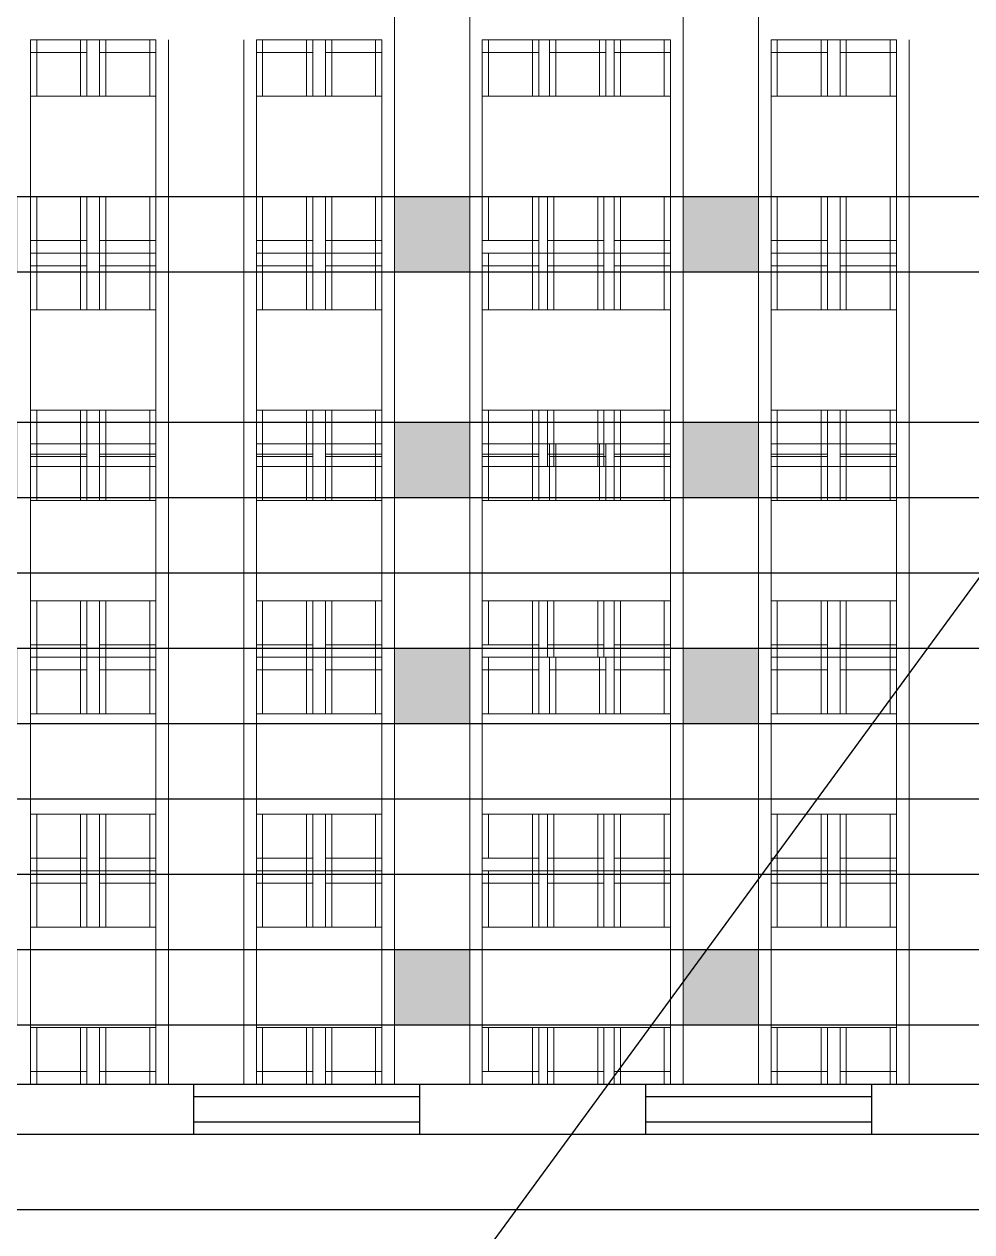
# Model space of a CAD drawing. Header units: inches. Extents: x 101 to 668, y -217 to 99.
# Drawn here: x 386.34 to 393.89, y -39.64 to -30.02 of the extents above; entities that cross this region are included whole.
import ezdxf

# ---------------------------------------------------------------- set-up
doc = ezdxf.new("R2010")
doc.units = ezdxf.units.IN
doc.header["$MEASUREMENT"] = 0
doc.layers.add('FUR', color=1, linetype='Continuous', lineweight=15)

msp = doc.modelspace()

# ---------------------------------------------------------------- hatches: boundary and pattern name
h = msp.add_hatch(color=256)
h.paths.add_polyline_path([(386.29012, -33.79264), (386.29012, -33.19264), (385.69012, -33.19264), (385.69012, -33.79264)])
h.paths.add_polyline_path([(385.69012, -35.59264), (386.29012, -35.59264), (386.29012, -34.99264), (385.69012, -34.99264)])
h.paths.add_polyline_path([(385.69012, -31.39264), (385.69012, -31.99264), (386.29012, -31.99264), (386.29012, -31.39264)])
h.paths.add_polyline_path([(386.29012, -37.39264), (385.69012, -37.39264), (385.69012, -37.99264), (386.29012, -37.99264)])
h.paths.add_polyline_path([(389.29012, -31.99264), (389.89012, -31.99264), (389.89012, -31.39264), (389.29012, -31.39264)])
h.paths.add_polyline_path([(389.89012, -33.19264), (389.29012, -33.19264), (389.29012, -33.79264), (389.89012, -33.79264)])
h.paths.add_polyline_path([(389.89012, -35.59264), (389.89012, -34.99264), (389.29012, -34.99264), (389.29012, -35.59264)])
h.paths.add_polyline_path([(389.29012, -37.99264), (389.89012, -37.99264), (389.89012, -37.39264), (389.29012, -37.39264)])
h.paths.add_polyline_path([(391.59012, -31.39264), (391.59012, -31.99264), (392.19012, -31.99264), (392.19012, -31.39264)])
h.paths.add_polyline_path([(392.19012, -33.19264), (391.59012, -33.19264), (391.59012, -33.79264), (392.19012, -33.79264)])
h.paths.add_polyline_path([(391.59012, -35.59264), (392.19012, -35.59264), (392.19012, -34.99264), (391.59012, -34.99264)])
h.paths.add_polyline_path([(391.59012, -37.39264), (391.59012, -37.99264), (392.19012, -37.99264), (392.19012, -37.39264)])
h.paths.add_polyline_path([(395.79012, -31.39264), (395.19012, -31.39264), (395.19012, -31.99264), (395.79012, -31.99264)])
h.paths.add_polyline_path([(395.79012, -33.19264), (395.19012, -33.19264), (395.19012, -33.79264), (395.79012, -33.79264)])
h.paths.add_polyline_path([(395.79012, -34.99264), (395.19012, -34.99264), (395.19012, -35.59264), (395.79012, -35.59264)])
h.paths.add_polyline_path([(395.79012, -37.39264), (395.19012, -37.39264), (395.19012, -37.99264), (395.79012, -37.99264)])
h.paths.add_polyline_path([(398.09012, -31.99264), (398.09012, -31.39264), (397.49012, -31.39264), (397.49012, -31.99264)])
h.paths.add_polyline_path([(398.09012, -33.79264), (398.09012, -33.19264), (397.49012, -33.19264), (397.49012, -33.79264)])
h.paths.add_polyline_path([(398.09012, -34.99264), (397.49012, -34.99264), (397.49012, -35.59264), (398.09012, -35.59264)])
h.paths.add_polyline_path([(397.49012, -37.99264), (398.09012, -37.99264), (398.09012, -37.39264), (397.49012, -37.39264)])

# ---------------------------------------------------------------- linework, layer by layer
for p, q in [((423.36736, 5.74281), (363.66113, -75.78002)), ((418.88012, -31.39264), (382.29012, -31.39264)), ((386.39012, -31.84264), (386.39012, -31.84264)), ((418.88012, -31.99264), (382.29012, -31.99264)), ((418.88012, -33.19264), (382.29012, -33.19264)), ((418.88012, -33.79264), (382.29012, -33.79264)), ((418.88012, -34.39264), (382.29012, -34.39264)), ((418.88012, -34.99264), (382.29012, -34.99264)), ((386.39012, -35.06264), (386.39012, -35.06264)), ((389.99012, -35.06264), (389.99012, -35.06264)), ((418.88012, -35.59264), (382.29012, -35.59264)), ((418.88012, -36.19264), (382.29012, -36.19264)), ((418.88012, -36.79264), (382.29012, -36.79264)), ((418.88012, -37.39264), (382.29012, -37.39264)), ((418.88012, -37.99264), (382.29012, -37.99264)), ((382.29012, -38.46264), (399.83512, -38.46264)), ((387.69012, -38.46264), (387.69012, -38.86264)), ((387.69012, -38.46264), (387.69012, -38.86264)), ((389.49012, -38.46264), (389.49012, -38.86264)), ((391.29012, -38.46264), (391.29012, -38.86264)), ((391.29012, -38.46264), (391.29012, -38.86264)), ((393.09012, -38.46264), (393.09012, -38.86264)), ((387.69012, -38.56264), (389.49012, -38.56264)), ((391.29012, -38.56264), (393.09012, -38.56264)), ((387.69012, -38.76264), (389.49012, -38.76264)), ((391.29012, -38.76264), (393.09012, -38.76264)), ((381.89012, -38.86264), (397.91012, -38.86264)), ((387.69012, -38.86264), (387.69012, -38.86264)), ((391.29012, -38.86264), (391.29012, -38.86264)), ((383.94012, -39.46264), (396.84012, -39.46264))]:
    msp.add_line(p, q)
at = {"layer": 'FUR', "lineweight": 20}
for p, q in [((389.29012, -28.39264), (389.29012, -38.46264)), ((389.89012, -28.39264), (389.89012, -38.46264)), ((391.59012, -28.39264), (391.59012, -38.46264)), ((392.19012, -28.39264), (392.19012, -38.46264)), ((386.39012, -30.14264), (386.39012, -31.84264)), ((386.39012, -30.14264), (386.84012, -30.14264)), ((386.39012, -30.14264), (387.39012, -30.14264)), ((386.44012, -30.14264), (386.44012, -30.59264)), ((386.79012, -30.14264), (386.79012, -30.59264)), ((386.84012, -30.14264), (386.84012, -30.59264)), ((386.94012, -30.14264), (387.39012, -30.14264)), ((386.94012, -30.14264), (386.94012, -30.59264)), ((386.99012, -30.14264), (386.99012, -30.59264)), ((387.34012, -30.14264), (387.34012, -30.59264)), ((387.39012, -30.14264), (387.39012, -30.59264)), ((387.39012, -30.14264), (387.39012, -31.39264)), ((387.49012, -30.14264), (387.49012, -38.46264)), ((388.09012, -30.14264), (388.09012, -38.46264)), ((388.19012, -30.14264), (388.19012, -31.39264)), ((388.19012, -30.14264), (388.19012, -31.84264)), ((388.19012, -30.14264), (388.19012, -30.59264)), ((388.19012, -30.14264), (388.64012, -30.14264)), ((388.19012, -30.14264), (389.19012, -30.14264)), ((388.24012, -30.14264), (388.24012, -30.59264)), ((388.59012, -30.14264), (388.59012, -30.59264)), ((388.64012, -30.14264), (388.64012, -30.59264)), ((388.74012, -30.14264), (389.19012, -30.14264)), ((388.74012, -30.14264), (388.74012, -30.59264)), ((388.79012, -30.14264), (388.79012, -30.59264)), ((389.14012, -30.14264), (389.14012, -30.59264)), ((389.19012, -30.14264), (389.19012, -30.59264)), ((389.19012, -30.14264), (389.19012, -31.39264)), ((389.99012, -30.14264), (389.99012, -31.39264)), ((389.99012, -30.14264), (389.99012, -30.59264)), ((389.99012, -30.14264), (390.44012, -30.14264)), ((389.99012, -30.14264), (391.49012, -30.14264)), ((390.04012, -30.14264), (390.04012, -30.59264)), ((390.39012, -30.14264), (390.39012, -30.59264)), ((390.44012, -30.14264), (390.44012, -30.59264)), ((390.52477, -30.14264), (390.52477, -30.59264)), ((390.57477, -30.14264), (390.57477, -30.59264)), ((390.64012, -30.14264), (391.09012, -30.14264)), ((390.92477, -30.14264), (390.92477, -30.59264)), ((390.97477, -30.14264), (390.97477, -30.59264)), ((391.04012, -30.14264), (391.04012, -30.59264)), ((391.09012, -30.14264), (391.09012, -30.59264)), ((391.44012, -30.14264), (391.44012, -30.59264)), ((391.49012, -30.14264), (391.49012, -31.84264)), ((391.49012, -30.14264), (391.49012, -30.59264)), ((392.29012, -30.14264), (392.29012, -31.84264)), ((392.29012, -30.14264), (392.74012, -30.14264)), ((392.29012, -30.14264), (393.29012, -30.14264)), ((392.34012, -30.14264), (392.34012, -30.59264)), ((392.69012, -30.14264), (392.69012, -30.59264)), ((392.74012, -30.14264), (392.74012, -30.59264)), ((392.84012, -30.14264), (393.29012, -30.14264)), ((392.84012, -30.14264), (392.84012, -30.59264)), ((392.89012, -30.14264), (392.89012, -30.59264)), ((393.24012, -30.14264), (393.24012, -30.59264)), ((393.29012, -30.14264), (393.29012, -30.59264)), ((393.29012, -30.14264), (393.29012, -31.39264)), ((393.39012, -30.14264), (393.39012, -38.46264)), ((386.84012, -30.24264), (386.39012, -30.24264)), ((387.39012, -30.24264), (386.94012, -30.24264)), ((388.64012, -30.24264), (388.19012, -30.24264)), ((389.19012, -30.24264), (388.74012, -30.24264)), ((390.44012, -30.24264), (389.99012, -30.24264)), ((390.97477, -30.24264), (390.52477, -30.24264)), ((391.49012, -30.24264), (391.04012, -30.24264)), ((392.74012, -30.24264), (392.29012, -30.24264)), ((393.29012, -30.24264), (392.84012, -30.24264)), ((386.94012, -30.39264), (386.94012, -30.59264)), ((388.19012, -30.39264), (388.19012, -30.59264)), ((388.74012, -30.39264), (388.74012, -30.59264)), ((389.99012, -30.39264), (389.99012, -30.59264)), ((390.52477, -30.39264), (390.52477, -30.59264)), ((392.84012, -30.39264), (392.84012, -30.59264)), ((386.39012, -30.59264), (386.94012, -30.59264)), ((386.94012, -30.59264), (387.39012, -30.59264)), ((388.19012, -30.59264), (388.19012, -31.39264)), ((388.19012, -30.59264), (388.74012, -30.59264)), ((388.74012, -30.59264), (389.19012, -30.59264)), ((389.99012, -30.59264), (390.52477, -30.59264)), ((389.99012, -30.59264), (389.99012, -31.39264)), ((390.52477, -30.59264), (391.04012, -30.59264)), ((391.04012, -30.59264), (391.49012, -30.59264)), ((392.29012, -30.59264), (392.84012, -30.59264)), ((392.84012, -30.59264), (393.29012, -30.59264)), ((386.39012, -31.39264), (386.94012, -31.39264)), ((386.44012, -31.39264), (386.44012, -31.84264)), ((386.79012, -31.39264), (386.79012, -31.84264)), ((386.84012, -31.39264), (386.84012, -31.84264)), ((386.94012, -31.39264), (387.39012, -31.39264)), ((386.94012, -31.39264), (386.94012, -31.84264)), ((386.99012, -31.39264), (386.99012, -31.84264)), ((387.34012, -31.39264), (387.34012, -31.84264)), ((387.39012, -31.39264), (387.39012, -31.84264)), ((387.39012, -31.39264), (387.39012, -31.84264)), ((388.19012, -31.39264), (388.19012, -31.84264)), ((388.19012, -31.39264), (388.74012, -31.39264)), ((388.24012, -31.39264), (388.24012, -31.84264)), ((388.59012, -31.39264), (388.59012, -31.84264)), ((388.64012, -31.39264), (388.64012, -31.84264)), ((388.74012, -31.39264), (389.19012, -31.39264)), ((388.74012, -31.39264), (388.74012, -31.84264)), ((388.79012, -31.39264), (388.79012, -31.84264)), ((389.14012, -31.39264), (389.14012, -31.84264)), ((389.19012, -31.39264), (389.19012, -31.84264)), ((389.19012, -31.39264), (389.19012, -31.84264)), ((389.99012, -31.39264), (390.50934, -31.39264)), ((389.99012, -31.39264), (389.99012, -31.84264)), ((390.04012, -31.39264), (390.04012, -31.74264)), ((390.39012, -31.39264), (390.39012, -31.84264)), ((390.44012, -31.39264), (390.44012, -31.84264)), ((390.50934, -31.39264), (391.04012, -31.39264)), ((390.50934, -31.39264), (390.50934, -31.84264)), ((390.55934, -31.39264), (390.55934, -31.84264)), ((390.90934, -31.39264), (390.90934, -31.84264)), ((390.95934, -31.39264), (390.95934, -31.84264)), ((391.04012, -31.39264), (391.49012, -31.39264)), ((391.04012, -31.39264), (391.04012, -31.84264)), ((391.09012, -31.39264), (391.09012, -31.84264)), ((391.44012, -31.39264), (391.44012, -31.84264)), ((391.49012, -31.39264), (391.49012, -31.84264)), ((392.29012, -31.39264), (392.84012, -31.39264)), ((392.34012, -31.39264), (392.34012, -31.84264)), ((392.69012, -31.39264), (392.69012, -31.84264)), ((392.74012, -31.39264), (392.74012, -31.84264)), ((392.84012, -31.39264), (393.29012, -31.39264)), ((392.84012, -31.39264), (392.84012, -31.84264)), ((392.89012, -31.39264), (392.89012, -31.84264)), ((393.24012, -31.39264), (393.24012, -31.84264)), ((393.29012, -31.39264), (393.29012, -31.84264)), ((393.29012, -31.39264), (393.29012, -31.84264)), ((386.39012, -31.74264), (386.84012, -31.74264)), ((386.94012, -31.74264), (387.39012, -31.74264)), ((388.19012, -31.74264), (388.64012, -31.74264)), ((388.74012, -31.74264), (389.19012, -31.74264)), ((389.99012, -31.74264), (390.44012, -31.74264)), ((390.50934, -31.74264), (390.95934, -31.74264)), ((391.04012, -31.74264), (391.49012, -31.74264)), ((392.29012, -31.74264), (392.74012, -31.74264)), ((392.84012, -31.74264), (393.29012, -31.74264)), ((386.39012, -31.84264), (386.84012, -31.84264)), ((386.39012, -31.84264), (387.39012, -31.84264)), ((386.39012, -31.84264), (386.39012, -33.54264)), ((386.39012, -31.84264), (386.84012, -31.84264)), ((386.39012, -31.84264), (387.39012, -31.84264)), ((386.44012, -31.84264), (386.44012, -32.29264)), ((386.79012, -31.84264), (386.79012, -32.29264)), ((386.84012, -31.84264), (386.84012, -32.29264)), ((386.94012, -31.84264), (387.39012, -31.84264)), ((386.94012, -31.84264), (386.94012, -32.29264)), ((386.99012, -31.84264), (386.99012, -32.29264)), ((387.04012, -31.84264), (387.39012, -31.84264)), ((387.34012, -31.84264), (387.34012, -32.29264)), ((387.39012, -31.84264), (387.39012, -32.29264)), ((387.39012, -31.84264), (387.39012, -33.09264)), ((388.19012, -31.84264), (388.64012, -31.84264)), ((388.19012, -31.84264), (389.19012, -31.84264)), ((388.19012, -31.84264), (388.19012, -33.09264)), ((388.19012, -31.84264), (388.19012, -32.29264)), ((388.19012, -31.84264), (388.19012, -33.54264)), ((388.19012, -31.84264), (388.64012, -31.84264)), ((388.19012, -31.84264), (389.19012, -31.84264)), ((388.24012, -31.84264), (388.24012, -32.29264)), ((388.59012, -31.84264), (388.59012, -32.29264)), ((388.64012, -31.84264), (388.64012, -32.29264)), ((388.74012, -31.84264), (389.19012, -31.84264)), ((388.74012, -31.84264), (388.74012, -32.29264)), ((388.79012, -31.84264), (388.79012, -32.29264)), ((388.84012, -31.84264), (389.19012, -31.84264)), ((389.14012, -31.84264), (389.14012, -32.29264)), ((389.19012, -31.84264), (389.19012, -32.29264)), ((389.19012, -31.84264), (389.19012, -33.09264)), ((389.99012, -31.84264), (390.44012, -31.84264)), ((389.99012, -31.84264), (391.49012, -31.84264)), ((389.99012, -31.84264), (389.99012, -33.09264)), ((389.99012, -31.84264), (389.99012, -32.29264)), ((389.99012, -31.84264), (390.44012, -31.84264)), ((389.99012, -31.84264), (391.49012, -31.84264)), ((390.04012, -31.84264), (390.04012, -32.29264)), ((390.39012, -31.84264), (390.39012, -32.29264)), ((390.44012, -31.84264), (390.44012, -32.29264)), ((390.50934, -31.84264), (390.50934, -32.29264)), ((390.55934, -31.84264), (390.55934, -32.29264)), ((390.64012, -31.84264), (391.09012, -31.84264)), ((390.64012, -31.84264), (391.09012, -31.84264)), ((390.90934, -31.84264), (390.90934, -32.29264)), ((390.95934, -31.84264), (390.95934, -32.29264)), ((391.04012, -31.84264), (391.04012, -32.29264)), ((391.09012, -31.84264), (391.09012, -32.29264)), ((391.44012, -31.84264), (391.44012, -32.29264)), ((391.49012, -31.84264), (391.49012, -33.54264)), ((391.49012, -31.84264), (391.49012, -32.29264)), ((392.29012, -31.84264), (392.74012, -31.84264)), ((392.29012, -31.84264), (393.29012, -31.84264)), ((392.29012, -31.84264), (392.29012, -33.54264)), ((392.29012, -31.84264), (392.29012, -33.54264)), ((392.29012, -31.84264), (392.74012, -31.84264)), ((392.29012, -31.84264), (393.29012, -31.84264)), ((392.34012, -31.84264), (392.34012, -32.29264)), ((392.69012, -31.84264), (392.69012, -32.29264)), ((392.74012, -31.84264), (392.74012, -32.29264)), ((392.84012, -31.84264), (393.29012, -31.84264)), ((392.84012, -31.84264), (392.84012, -32.29264)), ((392.89012, -31.84264), (392.89012, -32.29264)), ((392.94012, -31.84264), (393.29012, -31.84264)), ((393.24012, -31.84264), (393.24012, -32.29264)), ((393.29012, -31.84264), (393.29012, -32.29264)), ((393.29012, -31.84264), (393.29012, -33.09264)), ((386.84012, -31.94264), (386.39012, -31.94264)), ((387.39012, -31.94264), (386.94012, -31.94264)), ((388.64012, -31.94264), (388.19012, -31.94264)), ((389.19012, -31.94264), (388.74012, -31.94264)), ((390.44012, -31.94264), (389.99012, -31.94264)), ((390.95934, -31.94264), (390.50934, -31.94264)), ((391.49012, -31.94264), (391.04012, -31.94264)), ((392.74012, -31.94264), (392.29012, -31.94264)), ((393.29012, -31.94264), (392.84012, -31.94264)), ((386.94012, -32.09264), (386.94012, -32.29264)), ((388.19012, -32.09264), (388.19012, -32.29264)), ((388.74012, -32.09264), (388.74012, -32.29264)), ((389.99012, -32.09264), (389.99012, -32.29264)), ((392.84012, -32.09264), (392.84012, -32.29264)), ((386.39012, -32.29264), (386.94012, -32.29264)), ((386.94012, -32.29264), (387.39012, -32.29264)), ((388.19012, -32.29264), (388.19012, -33.09264)), ((388.19012, -32.29264), (388.74012, -32.29264)), ((388.74012, -32.29264), (389.19012, -32.29264)), ((389.99012, -32.29264), (390.52477, -32.29264)), ((389.99012, -32.29264), (389.99012, -33.09264)), ((390.52477, -32.29264), (391.04012, -32.29264)), ((391.04012, -32.29264), (391.49012, -32.29264)), ((392.29012, -32.29264), (392.84012, -32.29264)), ((392.84012, -32.29264), (393.29012, -32.29264)), ((386.39012, -33.09264), (386.94012, -33.09264)), ((386.44012, -33.09264), (386.44012, -33.54264)), ((386.79012, -33.09264), (386.79012, -33.54264)), ((386.84012, -33.09264), (386.84012, -33.54264)), ((386.94012, -33.09264), (387.39012, -33.09264)), ((386.94012, -33.09264), (386.94012, -33.54264)), ((386.99012, -33.09264), (386.99012, -33.54264)), ((387.34012, -33.09264), (387.34012, -33.54264)), ((387.39012, -33.09264), (387.39012, -33.54264)), ((387.39012, -33.09264), (387.39012, -33.54264)), ((388.19012, -33.09264), (388.19012, -33.54264)), ((388.19012, -33.09264), (388.74012, -33.09264)), ((388.24012, -33.09264), (388.24012, -33.54264)), ((388.59012, -33.09264), (388.59012, -33.54264)), ((388.64012, -33.09264), (388.64012, -33.54264)), ((388.74012, -33.09264), (389.19012, -33.09264)), ((388.74012, -33.09264), (388.74012, -33.54264)), ((388.79012, -33.09264), (388.79012, -33.54264)), ((389.14012, -33.09264), (389.14012, -33.54264)), ((389.19012, -33.09264), (389.19012, -33.54264)), ((389.19012, -33.09264), (389.19012, -33.54264)), ((389.99012, -33.09264), (390.50934, -33.09264)), ((389.99012, -33.09264), (389.99012, -33.54264)), ((390.04012, -33.09264), (390.04012, -33.44264)), ((390.39012, -33.09264), (390.39012, -33.54264)), ((390.44012, -33.09264), (390.44012, -33.54264)), ((390.50934, -33.09264), (391.04012, -33.09264)), ((390.50934, -33.09264), (390.50934, -33.54264)), ((390.55934, -33.09264), (390.55934, -33.54264)), ((390.90934, -33.09264), (390.90934, -33.54264)), ((390.95934, -33.09264), (390.95934, -33.54264)), ((391.04012, -33.09264), (391.49012, -33.09264)), ((391.04012, -33.09264), (391.04012, -33.54264)), ((391.09012, -33.09264), (391.09012, -33.54264)), ((391.44012, -33.09264), (391.44012, -33.54264)), ((391.49012, -33.09264), (391.49012, -33.54264)), ((392.29012, -33.09264), (392.84012, -33.09264)), ((392.34012, -33.09264), (392.34012, -33.54264)), ((392.69012, -33.09264), (392.69012, -33.54264)), ((392.74012, -33.09264), (392.74012, -33.54264)), ((392.84012, -33.09264), (393.29012, -33.09264)), ((392.84012, -33.09264), (392.84012, -33.54264)), ((392.89012, -33.09264), (392.89012, -33.54264)), ((393.24012, -33.09264), (393.24012, -33.54264)), ((393.29012, -33.09264), (393.29012, -33.54264)), ((393.29012, -33.09264), (393.29012, -33.54264)), ((386.39012, -33.36264), (386.39012, -35.06264)), ((386.39012, -33.36264), (386.84012, -33.36264)), ((386.39012, -33.36264), (387.39012, -33.36264)), ((386.44012, -33.36264), (386.44012, -33.81264)), ((386.79012, -33.36264), (386.79012, -33.81264)), ((386.84012, -33.36264), (386.84012, -33.81264)), ((386.94012, -33.36264), (387.39012, -33.36264)), ((386.94012, -33.36264), (386.94012, -33.81264)), ((386.99012, -33.36264), (386.99012, -33.81264)), ((387.34012, -33.36264), (387.34012, -33.81264)), ((387.39012, -33.36264), (387.39012, -33.81264)), ((387.39012, -33.36264), (387.39012, -34.61264)), ((388.19012, -33.36264), (388.19012, -34.61264)), ((388.19012, -33.36264), (388.19012, -35.06264)), ((388.19012, -33.36264), (388.19012, -33.81264)), ((388.19012, -33.36264), (388.64012, -33.36264)), ((388.19012, -33.36264), (389.19012, -33.36264)), ((388.24012, -33.36264), (388.24012, -33.81264)), ((388.59012, -33.36264), (388.59012, -33.81264)), ((388.64012, -33.36264), (388.64012, -33.81264)), ((388.74012, -33.36264), (389.19012, -33.36264)), ((388.74012, -33.36264), (388.74012, -33.81264)), ((388.79012, -33.36264), (388.79012, -33.81264)), ((389.14012, -33.36264), (389.14012, -33.81264)), ((389.19012, -33.36264), (389.19012, -33.81264)), ((389.19012, -33.36264), (389.19012, -34.61264)), ((389.99012, -33.36264), (389.99012, -34.61264)), ((389.99012, -33.36264), (389.99012, -33.81264)), ((389.99012, -33.36264), (390.44012, -33.36264)), ((389.99012, -33.36264), (391.49012, -33.36264)), ((390.04012, -33.36264), (390.04012, -33.81264)), ((390.39012, -33.36264), (390.39012, -33.81264)), ((390.44012, -33.36264), (390.44012, -33.81264)), ((390.52477, -33.36264), (390.52477, -33.81264)), ((390.57477, -33.36264), (390.57477, -33.81264)), ((390.64012, -33.36264), (391.09012, -33.36264)), ((390.92477, -33.36264), (390.92477, -33.81264)), ((390.97477, -33.36264), (390.97477, -33.81264)), ((391.04012, -33.36264), (391.04012, -33.81264)), ((391.09012, -33.36264), (391.09012, -33.81264)), ((391.44012, -33.36264), (391.44012, -33.81264)), ((391.49012, -33.36264), (391.49012, -35.06264)), ((391.49012, -33.36264), (391.49012, -33.81264)), ((392.29012, -33.36264), (392.29012, -35.06264)), ((392.29012, -33.36264), (392.74012, -33.36264)), ((392.29012, -33.36264), (393.29012, -33.36264)), ((392.34012, -33.36264), (392.34012, -33.81264)), ((392.69012, -33.36264), (392.69012, -33.81264)), ((392.74012, -33.36264), (392.74012, -33.81264)), ((392.84012, -33.36264), (393.29012, -33.36264)), ((392.84012, -33.36264), (392.84012, -33.81264)), ((392.89012, -33.36264), (392.89012, -33.81264)), ((393.24012, -33.36264), (393.24012, -33.81264)), ((393.29012, -33.36264), (393.29012, -33.81264)), ((393.29012, -33.36264), (393.29012, -34.61264)), ((386.39012, -33.44264), (386.84012, -33.44264)), ((386.84012, -33.46264), (386.39012, -33.46264)), ((386.94012, -33.44264), (387.39012, -33.44264)), ((387.39012, -33.46264), (386.94012, -33.46264)), ((388.19012, -33.44264), (388.64012, -33.44264)), ((388.64012, -33.46264), (388.19012, -33.46264)), ((388.74012, -33.44264), (389.19012, -33.44264)), ((389.19012, -33.46264), (388.74012, -33.46264)), ((389.99012, -33.44264), (390.44012, -33.44264)), ((390.44012, -33.46264), (389.99012, -33.46264)), ((390.50934, -33.44264), (390.95934, -33.44264)), ((390.97477, -33.46264), (390.52477, -33.46264)), ((391.04012, -33.44264), (391.49012, -33.44264)), ((391.49012, -33.46264), (391.04012, -33.46264)), ((392.29012, -33.44264), (392.74012, -33.44264)), ((392.74012, -33.46264), (392.29012, -33.46264)), ((392.84012, -33.44264), (393.29012, -33.44264)), ((393.29012, -33.46264), (392.84012, -33.46264)), ((386.39012, -33.54264), (386.84012, -33.54264)), ((386.39012, -33.54264), (387.39012, -33.54264)), ((387.04012, -33.54264), (387.39012, -33.54264)), ((388.19012, -33.54264), (388.64012, -33.54264)), ((388.19012, -33.54264), (389.19012, -33.54264)), ((388.84012, -33.54264), (389.19012, -33.54264)), ((389.99012, -33.54264), (390.44012, -33.54264)), ((389.99012, -33.54264), (391.49012, -33.54264)), ((390.64012, -33.54264), (391.09012, -33.54264)), ((392.29012, -33.54264), (392.74012, -33.54264)), ((392.29012, -33.54264), (393.29012, -33.54264)), ((392.94012, -33.54264), (393.29012, -33.54264)), ((386.94012, -33.61264), (386.94012, -33.81264)), ((388.19012, -33.61264), (388.19012, -33.81264)), ((388.74012, -33.61264), (388.74012, -33.81264)), ((389.99012, -33.61264), (389.99012, -33.81264)), ((390.52477, -33.61264), (390.52477, -33.81264)), ((392.84012, -33.61264), (392.84012, -33.81264)), ((386.39012, -33.81264), (386.94012, -33.81264)), ((386.94012, -33.81264), (387.39012, -33.81264)), ((388.19012, -33.81264), (388.19012, -34.61264)), ((388.19012, -33.81264), (388.74012, -33.81264)), ((388.74012, -33.81264), (389.19012, -33.81264)), ((389.99012, -33.81264), (390.52477, -33.81264)), ((389.99012, -33.81264), (389.99012, -34.61264)), ((390.52477, -33.81264), (391.04012, -33.81264)), ((391.04012, -33.81264), (391.49012, -33.81264)), ((392.29012, -33.81264), (392.84012, -33.81264)), ((392.84012, -33.81264), (393.29012, -33.81264)), ((386.39012, -34.61264), (386.94012, -34.61264)), ((386.44012, -34.61264), (386.44012, -35.06264)), ((386.79012, -34.61264), (386.79012, -35.06264)), ((386.84012, -34.61264), (386.84012, -35.06264)), ((386.94012, -34.61264), (387.39012, -34.61264)), ((386.94012, -34.61264), (386.94012, -35.06264)), ((386.99012, -34.61264), (386.99012, -35.06264)), ((387.34012, -34.61264), (387.34012, -35.06264)), ((387.39012, -34.61264), (387.39012, -35.06264)), ((387.39012, -34.61264), (387.39012, -35.06264)), ((388.19012, -34.61264), (388.19012, -35.06264)), ((388.19012, -34.61264), (388.74012, -34.61264)), ((388.24012, -34.61264), (388.24012, -35.06264)), ((388.59012, -34.61264), (388.59012, -35.06264)), ((388.64012, -34.61264), (388.64012, -35.06264)), ((388.74012, -34.61264), (389.19012, -34.61264)), ((388.74012, -34.61264), (388.74012, -35.06264)), ((388.79012, -34.61264), (388.79012, -35.06264)), ((389.14012, -34.61264), (389.14012, -35.06264)), ((389.19012, -34.61264), (389.19012, -35.06264)), ((389.19012, -34.61264), (389.19012, -35.06264)), ((389.99012, -34.61264), (390.50934, -34.61264)), ((389.99012, -34.61264), (389.99012, -35.06264)), ((390.04012, -34.61264), (390.04012, -34.96264)), ((390.39012, -34.61264), (390.39012, -35.06264)), ((390.44012, -34.61264), (390.44012, -35.06264)), ((390.50934, -34.61264), (391.04012, -34.61264)), ((390.50934, -34.61264), (390.50934, -35.06264)), ((390.55934, -34.61264), (390.55934, -35.06264)), ((390.90934, -34.61264), (390.90934, -35.06264)), ((390.95934, -34.61264), (390.95934, -35.06264)), ((391.04012, -34.61264), (391.49012, -34.61264)), ((391.04012, -34.61264), (391.04012, -35.06264)), ((391.09012, -34.61264), (391.09012, -35.06264)), ((391.44012, -34.61264), (391.44012, -35.06264)), ((391.49012, -34.61264), (391.49012, -35.06264)), ((392.29012, -34.61264), (392.84012, -34.61264)), ((392.34012, -34.61264), (392.34012, -35.06264)), ((392.69012, -34.61264), (392.69012, -35.06264)), ((392.74012, -34.61264), (392.74012, -35.06264)), ((392.84012, -34.61264), (393.29012, -34.61264)), ((392.84012, -34.61264), (392.84012, -35.06264)), ((392.89012, -34.61264), (392.89012, -35.06264)), ((393.24012, -34.61264), (393.24012, -35.06264)), ((393.29012, -34.61264), (393.29012, -35.06264)), ((393.29012, -34.61264), (393.29012, -35.06264)), ((386.39012, -34.96264), (386.84012, -34.96264)), ((386.94012, -34.96264), (387.39012, -34.96264)), ((388.19012, -34.96264), (388.64012, -34.96264)), ((388.74012, -34.96264), (389.19012, -34.96264)), ((389.99012, -34.96264), (390.44012, -34.96264)), ((390.50934, -34.96264), (390.95934, -34.96264)), ((391.04012, -34.96264), (391.49012, -34.96264)), ((392.29012, -34.96264), (392.74012, -34.96264)), ((392.84012, -34.96264), (393.29012, -34.96264)), ((386.39012, -35.06264), (386.39012, -36.76264)), ((386.39012, -35.06264), (386.84012, -35.06264)), ((386.39012, -35.06264), (387.39012, -35.06264)), ((386.39012, -35.06264), (386.84012, -35.06264)), ((386.39012, -35.06264), (387.39012, -35.06264)), ((386.39012, -35.06264), (386.84012, -35.06264)), ((386.39012, -35.06264), (387.39012, -35.06264)), ((386.44012, -35.06264), (386.44012, -35.51264)), ((386.79012, -35.06264), (386.79012, -35.51264)), ((386.84012, -35.06264), (386.84012, -35.51264)), ((386.94012, -35.06264), (387.39012, -35.06264)), ((386.94012, -35.06264), (386.94012, -35.51264)), ((386.94012, -35.06264), (387.39012, -35.06264)), ((386.99012, -35.06264), (386.99012, -35.51264)), ((387.04012, -35.06264), (387.39012, -35.06264)), ((387.34012, -35.06264), (387.34012, -35.51264)), ((387.39012, -35.06264), (387.39012, -35.51264)), ((387.39012, -35.06264), (387.39012, -36.31264)), ((388.19012, -35.06264), (388.19012, -36.76264)), ((388.19012, -35.06264), (388.64012, -35.06264)), ((388.19012, -35.06264), (389.19012, -35.06264)), ((388.19012, -35.06264), (388.19012, -36.31264)), ((388.19012, -35.06264), (388.19012, -35.51264)), ((388.19012, -35.06264), (388.64012, -35.06264)), ((388.19012, -35.06264), (389.19012, -35.06264)), ((388.19012, -35.06264), (388.64012, -35.06264)), ((388.19012, -35.06264), (389.19012, -35.06264)), ((388.24012, -35.06264), (388.24012, -35.51264)), ((388.59012, -35.06264), (388.59012, -35.51264)), ((388.64012, -35.06264), (388.64012, -35.51264)), ((388.74012, -35.06264), (389.19012, -35.06264)), ((388.74012, -35.06264), (388.74012, -35.51264)), ((388.74012, -35.06264), (389.19012, -35.06264)), ((388.79012, -35.06264), (388.79012, -35.51264)), ((388.84012, -35.06264), (389.19012, -35.06264)), ((389.14012, -35.06264), (389.14012, -35.51264)), ((389.19012, -35.06264), (389.19012, -35.51264)), ((389.19012, -35.06264), (389.19012, -36.31264)), ((389.99012, -35.06264), (389.99012, -36.31264)), ((389.99012, -35.06264), (389.99012, -35.51264)), ((389.99012, -35.06264), (390.44012, -35.06264)), ((389.99012, -35.06264), (391.49012, -35.06264)), ((389.99012, -35.06264), (390.44012, -35.06264)), ((389.99012, -35.06264), (391.49012, -35.06264)), ((389.99012, -35.06264), (390.44012, -35.06264)), ((389.99012, -35.06264), (391.49012, -35.06264)), ((390.04012, -35.06264), (390.04012, -35.51264)), ((390.39012, -35.06264), (390.39012, -35.51264)), ((390.44012, -35.06264), (390.44012, -35.51264)), ((390.52477, -35.06264), (390.52477, -35.51264)), ((390.57477, -35.06264), (390.57477, -35.51264)), ((390.64012, -35.06264), (391.09012, -35.06264)), ((390.64012, -35.06264), (391.09012, -35.06264)), ((390.64012, -35.06264), (391.09012, -35.06264)), ((390.92477, -35.06264), (390.92477, -35.51264)), ((390.97477, -35.06264), (390.97477, -35.51264)), ((391.04012, -35.06264), (391.04012, -35.51264)), ((391.09012, -35.06264), (391.09012, -35.51264)), ((391.44012, -35.06264), (391.44012, -35.51264)), ((391.49012, -35.06264), (391.49012, -36.76264)), ((391.49012, -35.06264), (391.49012, -35.51264)), ((392.29012, -35.06264), (392.29012, -36.76264)), ((392.29012, -35.06264), (392.29012, -36.76264)), ((392.29012, -35.06264), (392.74012, -35.06264)), ((392.29012, -35.06264), (393.29012, -35.06264)), ((392.29012, -35.06264), (392.74012, -35.06264)), ((392.29012, -35.06264), (393.29012, -35.06264)), ((392.29012, -35.06264), (392.74012, -35.06264)), ((392.29012, -35.06264), (393.29012, -35.06264)), ((392.34012, -35.06264), (392.34012, -35.51264)), ((392.69012, -35.06264), (392.69012, -35.51264)), ((392.74012, -35.06264), (392.74012, -35.51264)), ((392.84012, -35.06264), (393.29012, -35.06264)), ((392.84012, -35.06264), (392.84012, -35.51264)), ((392.84012, -35.06264), (393.29012, -35.06264)), ((392.89012, -35.06264), (392.89012, -35.51264)), ((392.94012, -35.06264), (393.29012, -35.06264)), ((393.24012, -35.06264), (393.24012, -35.51264)), ((393.29012, -35.06264), (393.29012, -35.51264)), ((393.29012, -35.06264), (393.29012, -36.31264)), ((386.84012, -35.16264), (386.39012, -35.16264)), ((387.39012, -35.16264), (386.94012, -35.16264)), ((388.64012, -35.16264), (388.19012, -35.16264)), ((389.19012, -35.16264), (388.74012, -35.16264)), ((390.44012, -35.16264), (389.99012, -35.16264)), ((390.97477, -35.16264), (390.52477, -35.16264)), ((391.49012, -35.16264), (391.04012, -35.16264)), ((392.74012, -35.16264), (392.29012, -35.16264)), ((393.29012, -35.16264), (392.84012, -35.16264)), ((386.94012, -35.31264), (386.94012, -35.51264)), ((388.19012, -35.31264), (388.19012, -35.51264)), ((388.74012, -35.31264), (388.74012, -35.51264)), ((389.99012, -35.31264), (389.99012, -35.51264)), ((390.52477, -35.31264), (390.52477, -35.51264)), ((392.84012, -35.31264), (392.84012, -35.51264)), ((386.39012, -35.51264), (386.94012, -35.51264)), ((386.94012, -35.51264), (387.39012, -35.51264)), ((388.19012, -35.51264), (388.74012, -35.51264)), ((388.19012, -35.51264), (388.19012, -36.31264)), ((388.74012, -35.51264), (389.19012, -35.51264)), ((389.99012, -35.51264), (390.52477, -35.51264)), ((389.99012, -35.51264), (389.99012, -36.31264)), ((390.52477, -35.51264), (391.04012, -35.51264)), ((391.04012, -35.51264), (391.49012, -35.51264)), ((392.29012, -35.51264), (392.84012, -35.51264)), ((392.84012, -35.51264), (393.29012, -35.51264)), ((386.39012, -36.31264), (386.94012, -36.31264)), ((386.44012, -36.31264), (386.44012, -36.76264)), ((386.79012, -36.31264), (386.79012, -36.76264)), ((386.84012, -36.31264), (386.84012, -36.76264)), ((386.94012, -36.31264), (387.39012, -36.31264)), ((386.94012, -36.31264), (386.94012, -36.76264)), ((386.99012, -36.31264), (386.99012, -36.76264)), ((387.34012, -36.31264), (387.34012, -36.76264)), ((387.39012, -36.31264), (387.39012, -36.76264)), ((387.39012, -36.31264), (387.39012, -36.76264)), ((388.19012, -36.31264), (388.74012, -36.31264)), ((388.19012, -36.31264), (388.19012, -36.76264)), ((388.24012, -36.31264), (388.24012, -36.76264)), ((388.59012, -36.31264), (388.59012, -36.76264)), ((388.64012, -36.31264), (388.64012, -36.76264)), ((388.74012, -36.31264), (389.19012, -36.31264)), ((388.74012, -36.31264), (388.74012, -36.76264)), ((388.79012, -36.31264), (388.79012, -36.76264)), ((389.14012, -36.31264), (389.14012, -36.76264)), ((389.19012, -36.31264), (389.19012, -36.76264)), ((389.19012, -36.31264), (389.19012, -36.76264)), ((389.99012, -36.31264), (390.50934, -36.31264)), ((389.99012, -36.31264), (389.99012, -36.76264)), ((390.04012, -36.31264), (390.04012, -36.66264)), ((390.39012, -36.31264), (390.39012, -36.76264)), ((390.44012, -36.31264), (390.44012, -36.76264)), ((390.50934, -36.31264), (391.04012, -36.31264)), ((390.50934, -36.31264), (390.50934, -36.76264)), ((390.55934, -36.31264), (390.55934, -36.76264)), ((390.90934, -36.31264), (390.90934, -36.76264)), ((390.95934, -36.31264), (390.95934, -36.76264)), ((391.04012, -36.31264), (391.49012, -36.31264)), ((391.04012, -36.31264), (391.04012, -36.76264)), ((391.09012, -36.31264), (391.09012, -36.76264)), ((391.44012, -36.31264), (391.44012, -36.76264)), ((391.49012, -36.31264), (391.49012, -36.76264)), ((392.29012, -36.31264), (392.84012, -36.31264)), ((392.34012, -36.31264), (392.34012, -36.76264)), ((392.69012, -36.31264), (392.69012, -36.76264)), ((392.74012, -36.31264), (392.74012, -36.76264)), ((392.84012, -36.31264), (393.29012, -36.31264)), ((392.84012, -36.31264), (392.84012, -36.76264)), ((392.89012, -36.31264), (392.89012, -36.76264)), ((393.24012, -36.31264), (393.24012, -36.76264)), ((393.29012, -36.31264), (393.29012, -36.76264)), ((393.29012, -36.31264), (393.29012, -36.76264)), ((386.39012, -36.66264), (386.84012, -36.66264)), ((386.94012, -36.66264), (387.39012, -36.66264)), ((388.19012, -36.66264), (388.64012, -36.66264)), ((388.74012, -36.66264), (389.19012, -36.66264)), ((389.99012, -36.66264), (390.44012, -36.66264)), ((390.50934, -36.66264), (390.95934, -36.66264)), ((391.04012, -36.66264), (391.49012, -36.66264)), ((392.29012, -36.66264), (392.74012, -36.66264)), ((392.84012, -36.66264), (393.29012, -36.66264)), ((386.39012, -36.76264), (386.84012, -36.76264)), ((386.39012, -36.76264), (387.39012, -36.76264)), ((386.39012, -36.76264), (386.39012, -38.46264)), ((386.39012, -36.76264), (386.84012, -36.76264)), ((386.39012, -36.76264), (387.39012, -36.76264)), ((386.44012, -36.76264), (386.44012, -37.21264)), ((386.79012, -36.76264), (386.79012, -37.21264)), ((386.84012, -36.76264), (386.84012, -37.21264)), ((386.94012, -36.76264), (387.39012, -36.76264)), ((386.94012, -36.76264), (386.94012, -37.21264)), ((386.99012, -36.76264), (386.99012, -37.21264)), ((387.04012, -36.76264), (387.39012, -36.76264)), ((387.34012, -36.76264), (387.34012, -37.21264)), ((387.39012, -36.76264), (387.39012, -37.21264)), ((387.39012, -36.76264), (387.39012, -38.01264)), ((388.19012, -36.76264), (388.64012, -36.76264)), ((388.19012, -36.76264), (389.19012, -36.76264)), ((388.19012, -36.76264), (388.19012, -38.01264)), ((388.19012, -36.76264), (388.19012, -37.21264)), ((388.19012, -36.76264), (388.19012, -38.46264)), ((388.19012, -36.76264), (388.64012, -36.76264)), ((388.19012, -36.76264), (389.19012, -36.76264)), ((388.24012, -36.76264), (388.24012, -37.21264)), ((388.59012, -36.76264), (388.59012, -37.21264)), ((388.64012, -36.76264), (388.64012, -37.21264)), ((388.74012, -36.76264), (389.19012, -36.76264)), ((388.74012, -36.76264), (388.74012, -37.21264)), ((388.79012, -36.76264), (388.79012, -37.21264)), ((388.84012, -36.76264), (389.19012, -36.76264)), ((389.14012, -36.76264), (389.14012, -37.21264)), ((389.19012, -36.76264), (389.19012, -37.21264)), ((389.19012, -36.76264), (389.19012, -38.01264)), ((389.99012, -36.76264), (390.44012, -36.76264)), ((389.99012, -36.76264), (391.49012, -36.76264)), ((389.99012, -36.76264), (389.99012, -38.01264)), ((389.99012, -36.76264), (389.99012, -37.21264)), ((389.99012, -36.76264), (390.44012, -36.76264)), ((389.99012, -36.76264), (391.49012, -36.76264)), ((390.04012, -36.76264), (390.04012, -37.21264)), ((390.39012, -36.76264), (390.39012, -37.21264)), ((390.44012, -36.76264), (390.44012, -37.21264)), ((390.50934, -36.76264), (390.50934, -37.21264)), ((390.55934, -36.76264), (390.55934, -37.21264)), ((390.64012, -36.76264), (391.09012, -36.76264)), ((390.64012, -36.76264), (391.09012, -36.76264)), ((390.90934, -36.76264), (390.90934, -37.21264)), ((390.95934, -36.76264), (390.95934, -37.21264)), ((391.04012, -36.76264), (391.04012, -37.21264)), ((391.09012, -36.76264), (391.09012, -37.21264)), ((391.44012, -36.76264), (391.44012, -37.21264)), ((391.49012, -36.76264), (391.49012, -38.46264)), ((391.49012, -36.76264), (391.49012, -37.21264)), ((392.29012, -36.76264), (392.74012, -36.76264)), ((392.29012, -36.76264), (393.29012, -36.76264)), ((392.29012, -36.76264), (392.29012, -38.46264)), ((392.29012, -36.76264), (392.29012, -38.46264)), ((392.29012, -36.76264), (392.74012, -36.76264)), ((392.29012, -36.76264), (393.29012, -36.76264)), ((392.34012, -36.76264), (392.34012, -37.21264)), ((392.69012, -36.76264), (392.69012, -37.21264)), ((392.74012, -36.76264), (392.74012, -37.21264)), ((392.84012, -36.76264), (393.29012, -36.76264)), ((392.84012, -36.76264), (392.84012, -37.21264)), ((392.89012, -36.76264), (392.89012, -37.21264)), ((392.94012, -36.76264), (393.29012, -36.76264)), ((393.24012, -36.76264), (393.24012, -37.21264)), ((393.29012, -36.76264), (393.29012, -37.21264)), ((393.29012, -36.76264), (393.29012, -38.01264)), ((386.84012, -36.86264), (386.39012, -36.86264)), ((387.39012, -36.86264), (386.94012, -36.86264)), ((388.64012, -36.86264), (388.19012, -36.86264)), ((389.19012, -36.86264), (388.74012, -36.86264)), ((390.44012, -36.86264), (389.99012, -36.86264)), ((390.95934, -36.86264), (390.50934, -36.86264)), ((391.49012, -36.86264), (391.04012, -36.86264)), ((392.74012, -36.86264), (392.29012, -36.86264)), ((393.29012, -36.86264), (392.84012, -36.86264)), ((386.94012, -37.01264), (386.94012, -37.21264)), ((388.19012, -37.01264), (388.19012, -37.21264)), ((388.74012, -37.01264), (388.74012, -37.21264)), ((389.99012, -37.01264), (389.99012, -37.21264)), ((392.84012, -37.01264), (392.84012, -37.21264)), ((386.39012, -37.21264), (386.94012, -37.21264)), ((386.94012, -37.21264), (387.39012, -37.21264)), ((388.19012, -37.21264), (388.19012, -38.01264)), ((388.19012, -37.21264), (388.74012, -37.21264)), ((388.74012, -37.21264), (389.19012, -37.21264)), ((389.99012, -37.21264), (390.52477, -37.21264)), ((389.99012, -37.21264), (389.99012, -38.01264)), ((390.52477, -37.21264), (391.04012, -37.21264)), ((391.04012, -37.21264), (391.49012, -37.21264)), ((392.29012, -37.21264), (392.84012, -37.21264)), ((392.84012, -37.21264), (393.29012, -37.21264)), ((386.39012, -38.01264), (386.94012, -38.01264)), ((386.44012, -38.01264), (386.44012, -38.46264)), ((386.79012, -38.01264), (386.79012, -38.46264)), ((386.84012, -38.01264), (386.84012, -38.46264)), ((386.94012, -38.01264), (387.39012, -38.01264)), ((386.94012, -38.01264), (386.94012, -38.46264)), ((386.99012, -38.01264), (386.99012, -38.46264)), ((387.34012, -38.01264), (387.34012, -38.46264)), ((387.39012, -38.01264), (387.39012, -38.46264)), ((387.39012, -38.01264), (387.39012, -38.46264)), ((388.19012, -38.01264), (388.19012, -38.46264)), ((388.19012, -38.01264), (388.74012, -38.01264)), ((388.24012, -38.01264), (388.24012, -38.46264)), ((388.59012, -38.01264), (388.59012, -38.46264)), ((388.64012, -38.01264), (388.64012, -38.46264)), ((388.74012, -38.01264), (389.19012, -38.01264)), ((388.74012, -38.01264), (388.74012, -38.46264)), ((388.79012, -38.01264), (388.79012, -38.46264)), ((389.14012, -38.01264), (389.14012, -38.46264)), ((389.19012, -38.01264), (389.19012, -38.46264)), ((389.19012, -38.01264), (389.19012, -38.46264)), ((389.99012, -38.01264), (389.99012, -38.46264)), ((389.99012, -38.01264), (390.50934, -38.01264)), ((389.99012, -38.01264), (389.99012, -38.46264)), ((390.04012, -38.01264), (390.04012, -38.36264)), ((390.39012, -38.01264), (390.39012, -38.46264)), ((390.44012, -38.01264), (390.44012, -38.46264)), ((390.50934, -38.01264), (391.04012, -38.01264)), ((390.50934, -38.01264), (390.50934, -38.46264)), ((390.55934, -38.01264), (390.55934, -38.46264)), ((390.90934, -38.01264), (390.90934, -38.46264)), ((390.95934, -38.01264), (390.95934, -38.46264)), ((391.04012, -38.01264), (391.49012, -38.01264)), ((391.04012, -38.01264), (391.04012, -38.46264)), ((391.09012, -38.01264), (391.09012, -38.46264)), ((391.44012, -38.01264), (391.44012, -38.46264)), ((391.49012, -38.01264), (391.49012, -38.46264)), ((392.29012, -38.01264), (392.29012, -38.46264)), ((392.29012, -38.01264), (392.84012, -38.01264)), ((392.34012, -38.01264), (392.34012, -38.46264)), ((392.69012, -38.01264), (392.69012, -38.46264)), ((392.74012, -38.01264), (392.74012, -38.46264)), ((392.84012, -38.01264), (393.29012, -38.01264)), ((392.84012, -38.01264), (392.84012, -38.46264)), ((392.89012, -38.01264), (392.89012, -38.46264)), ((393.24012, -38.01264), (393.24012, -38.46264)), ((393.29012, -38.01264), (393.29012, -38.46264)), ((393.29012, -38.01264), (393.29012, -38.46264)), ((386.39012, -38.36264), (386.84012, -38.36264)), ((386.94012, -38.36264), (387.39012, -38.36264)), ((388.19012, -38.36264), (388.64012, -38.36264)), ((388.74012, -38.36264), (389.19012, -38.36264)), ((389.99012, -38.36264), (390.44012, -38.36264)), ((390.50934, -38.36264), (390.95934, -38.36264)), ((391.04012, -38.36264), (391.49012, -38.36264)), ((392.29012, -38.36264), (392.74012, -38.36264)), ((392.84012, -38.36264), (393.29012, -38.36264)), ((386.39012, -38.46264), (386.84012, -38.46264)), ((386.39012, -38.46264), (387.39012, -38.46264)), ((387.04012, -38.46264), (387.39012, -38.46264)), ((388.19012, -38.46264), (388.64012, -38.46264)), ((388.19012, -38.46264), (389.69012, -38.46264)), ((388.84012, -38.46264), (389.29012, -38.46264)), ((390.49012, -38.46264), (390.94012, -38.46264)), ((390.49012, -38.46264), (391.49012, -38.46264)), ((391.14012, -38.46264), (391.49012, -38.46264)), ((392.29012, -38.46264), (392.74012, -38.46264)), ((392.29012, -38.46264), (393.79012, -38.46264)), ((392.94012, -38.46264), (393.39012, -38.46264))]:
    msp.add_line(p, q, dxfattribs=at)

doc.saveas('drawing.dxf')
